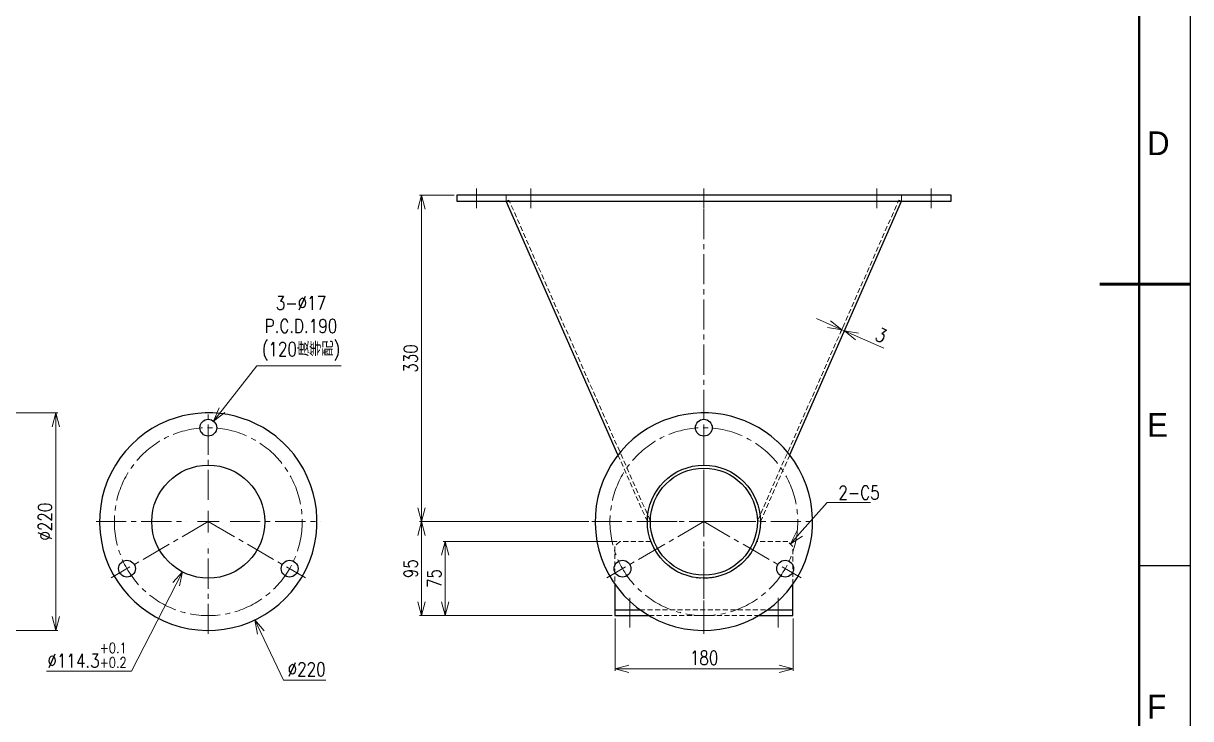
# Model space of a CAD drawing. Header units: millimetres. Extents: x 0 to 7035, y -19 to 2390.
# Drawn here: x 5855 to 7035, y 700 to 1403 of the extents above; entities that cross this region are included whole.
import ezdxf
from ezdxf import colors
from ezdxf.entities.mleader import LeaderData, LeaderLine
from ezdxf.enums import TextEntityAlignment as Align
from ezdxf.math import Vec2, Vec3

# ---------------------------------------------------------------- set-up
doc = ezdxf.new("R2010")
doc.units = ezdxf.units.MM
doc.header["$LTSCALE"] = 1.6
doc.header["$PDMODE"] = 99
doc.header["$PDSIZE"] = 1
doc.linetypes.add('CENTER2', pattern=[28.575000000000003, 19.05, -3.175, 3.175, -3.175])
doc.linetypes.add('HIDDEN2', pattern=[4.7624999999999975, 3.174999999999999, -1.587499999999999])
for name, color, linetype, lineweight in [('03_かくれ線', 6, 'HIDDEN2', 13), ('04_中心線', 1, 'CENTER2', 9), ('07_寸法線', 3, 'Continuous', 9), ('99_図枠', 7, 'Continuous', 40)]:
    doc.layers.add(name, color=color, linetype=linetype, lineweight=lineweight)
doc.styles.add('寸法用', font='simplex.shx', dxfattribs={"width": 0.8, "bigfont": '@extfont2.shx'})
doc.styles.add('表題用', font='MS PGothic.ttf')
doc.dimstyles.new('機械製図用', dxfattribs={"dimtxt": 3.5, "dimasz": 3.5, "dimexe": 2, "dimexo": 0, "dimgap": 1.199999999999999, "dimtad": 1, "dimdsep": 46, "dimtxsty": '寸法用', "dimblk": 'OPEN30', "dimcen": 0, "dimclrd": 256, "dimclre": 256, "dimclrt": 7, "dimazin": 2, "dimtm": 1e-09, "dimtfac": 0.75, "dimtmove": 0, "dimatfit": 3, "dimldrblk": 'OPEN30', "dimfxl": 1, "dimlwd": -1, "dimlwe": -1, "dimarcsym": 0})
doc.dimstyles.new('機械製図用$3', dxfattribs={"dimtxt": 3.5, "dimasz": 3.5, "dimexe": 2, "dimexo": 0, "dimgap": 1.199999999999999, "dimtad": 1, "dimtih": 1, "dimtoh": 1, "dimdsep": 46, "dimtxsty": '寸法用', "dimblk": 'OPEN30', "dimcen": 0, "dimsd1": 1, "dimclrd": 256, "dimclre": 256, "dimclrt": 7, "dimazin": 2, "dimtm": 1e-09, "dimtfac": 0.75, "dimtofl": 0, "dimtmove": 0, "dimatfit": 3, "dimldrblk": 'OPEN30', "dimfxl": 1, "dimlwd": -1, "dimlwe": -1, "dimarcsym": 0})

# ---------------------------------------------------------------- blocks, each defined once
blk = doc.blocks.new('*U224')
at = {"layer": '04_中心線', "color": 0, "linetype": 'CENTER2', "transparency": 16777216}
for p, q in [((0, 11.4299999999992), (0, 333.5000000000109)), ((-60.649999999996, 0), (-11.4299999999992, 0)), ((11.4299999999992, 0), (60.649999999996, 0)), ((0, -60.649999999996), (0, -11.4299999999992))]:
    blk.add_line(p, q, dxfattribs=at)
at = {"layer": '04_中心線', "color": 0, "linetype": 'Continuous', "transparency": 16777216}
for p, q in [((-5.7149999999996, 0), (5.7149999999996, 0)), ((0, -5.7149999999996), (0, 5.7149999999996))]:
    blk.add_line(p, q, dxfattribs=at)
blk = doc.blocks.new('*U225')
at = {"layer": '04_中心線', "color": 0, "linetype": 'CENTER2', "transparency": 16777216}
for p, q in [((0, 22), (0, 113.5)), ((-113.5, 0), (-22, 0)), ((22, 0), (113.5, 0)), ((0, -113.5), (0, -22))]:
    blk.add_line(p, q, dxfattribs=at)
at = {"layer": '04_中心線', "color": 0, "linetype": 'Continuous', "transparency": 16777216}
for p, q in [((-11, 0), (11, 0)), ((0, -11), (0, 11))]:
    blk.add_line(p, q, dxfattribs=at)
blk = doc.blocks.new('_Open30')
at = {"color": 0, "linetype": 'ByBlock', "lineweight": -2}
for p, q in [((-1, 0.26794919), (0, 0)), ((0, 0), (-1, -0.26794919)), ((0, 0), (-1, 0))]:
    blk.add_line(p, q, dxfattribs=at)
blk = doc.blocks.new('*D227')
at = {"layer": '07_寸法線', "transparency": 16777216}
for p, q in [((6426.438474269566, 898.9511491513899), (6255.365345352748, 898.9511491513898)), ((6257.365345352748, 884.9511491513898), (6257.365345352748, 817.95144703203)), ((6450.176376009473, 803.9514470320302), (6255.365345352748, 803.95144703203))]:
    blk.add_line(p, q, dxfattribs=at)
at = {"layer": 'Defpoints', "color": 0, "transparency": 16777216}
for p in [(6429.438474269566, 898.9511491513899), (6257.365345352748, 803.95144703203), (6453.176376009473, 803.9514470320302)]:
    blk.add_point(p, dxfattribs=at)
at = {"layer": '07_寸法線', "transparency": 16777216, "xscale": 14, "yscale": 14, "zscale": 14}
for p, rotation in [((6257.365345352748, 898.9511491513898), 90), ((6257.365345352748, 803.95144703203), 270)]:
    blk.add_blockref('_Open30', p, dxfattribs=dict(at, rotation=rotation))
at = {"layer": '07_寸法線', "color": 7, "transparency": 16777216, "insert": (6246.365345352746, 851.451298091708), "char_height": 14, "attachment_point": 5, "rotation": 90, "style": '寸法用'}
blk.add_mtext('95', dxfattribs=at)
blk = doc.blocks.new('*D226')
at = {"layer": '07_寸法線', "transparency": 16777216}
for p, q in [((6290.176376011372, 1228.951447031668), (6255.365345352617, 1228.951447031668)), ((6257.365345352617, 912.9511491513898), (6257.365345352617, 1214.951447031668)), ((6426.438474269566, 898.9511491513899), (6255.365345352617, 898.9511491513898))]:
    blk.add_line(p, q, dxfattribs=at)
at = {"layer": 'Defpoints', "color": 0, "transparency": 16777216}
for p in [(6257.365345352617, 1228.951447031668), (6293.176376011372, 1228.951447031668), (6429.438474269566, 898.9511491513899)]:
    blk.add_point(p, dxfattribs=at)
at = {"layer": '07_寸法線', "transparency": 16777216, "xscale": 14, "yscale": 14, "zscale": 14}
for p, rotation in [((6257.365345352617, 1228.951447031668), 90), ((6257.365345352617, 898.9511491513898), 270)]:
    blk.add_blockref('_Open30', p, dxfattribs=dict(at, rotation=rotation))
at = {"layer": '07_寸法線', "color": 7, "transparency": 16777216, "insert": (6246.365345352615, 1063.951298091527), "char_height": 14, "attachment_point": 5, "rotation": 90, "style": '寸法用'}
blk.add_mtext('330', dxfattribs=at)
blk = doc.blocks.new('*D229')
at = {"layer": '07_寸法線', "transparency": 16777216}
for p, q in [((6453.176376014324, 800.9514470320637), (6453.176376014324, 748.200951602953)), ((6633.176376011003, 800.9514470320637), (6633.176376011003, 748.200951602953)), ((6467.176376014324, 750.200951602953), (6619.176376011003, 750.200951602953))]:
    blk.add_line(p, q, dxfattribs=at)
at = {"layer": 'Defpoints', "color": 0, "transparency": 16777216}
for p in [(6453.176376014324, 803.9514470320637), (6633.176376011003, 803.9514470320637), (6633.176376011003, 750.200951602953)]:
    blk.add_point(p, dxfattribs=at)
at = {"layer": '07_寸法線', "transparency": 16777216, "xscale": 14, "yscale": 14, "zscale": 14, "rotation": 180}
blk.add_blockref('_Open30', (6453.176376014324, 750.200951602953), dxfattribs=at)
at = {"layer": '07_寸法線', "transparency": 16777216, "xscale": 14, "yscale": 14, "zscale": 14}
blk.add_blockref('_Open30', (6633.176376011003, 750.200951602953), dxfattribs=at)
at = {"layer": '07_寸法線', "color": 7, "transparency": 16777216, "insert": (6543.176376012663, 761.200951602953), "char_height": 14, "attachment_point": 5, "style": '寸法用'}
blk.add_mtext('180', dxfattribs=at)
blk = doc.blocks.new('*D228')
at = {"layer": '07_寸法線', "transparency": 16777216}
for p, q in [((6455.176376014328, 878.9514470320642), (6279.332893286246, 878.951447032064)), ((6281.332893286246, 864.951447032064), (6281.332893286246, 817.951447032064)), ((6450.176376014328, 803.9514470320642), (6279.332893286246, 803.951447032064))]:
    blk.add_line(p, q, dxfattribs=at)
at = {"layer": 'Defpoints', "color": 0, "transparency": 16777216}
for p in [(6458.176376014328, 878.9514470320642), (6281.332893286246, 803.951447032064), (6453.176376014328, 803.9514470320642)]:
    blk.add_point(p, dxfattribs=at)
at = {"layer": '07_寸法線', "transparency": 16777216, "xscale": 14, "yscale": 14, "zscale": 14}
for p, rotation in [((6281.332893286246, 878.951447032064), 90), ((6281.332893286246, 803.951447032064), 270)]:
    blk.add_blockref('_Open30', p, dxfattribs=dict(at, rotation=rotation))
at = {"layer": '07_寸法線', "color": 7, "transparency": 16777216, "insert": (6270.332893286244, 841.4514470320621), "char_height": 14, "attachment_point": 5, "rotation": 90, "style": '寸法用'}
blk.add_mtext('75', dxfattribs=at)
blk = doc.blocks.new('*U230')
at = {"layer": '04_中心線', "color": 0, "linetype": 'CENTER2', "transparency": 16777216}
for p, q in [((0, 22), (0, 113.5)), ((-113.5, 0), (-22, 0)), ((22, 0), (113.5, 0)), ((0, -113.5), (0, -22))]:
    blk.add_line(p, q, dxfattribs=at)
at = {"layer": '04_中心線', "color": 0, "linetype": 'Continuous', "transparency": 16777216}
for p, q in [((-11, 0), (11, 0)), ((0, -11), (0, 11))]:
    blk.add_line(p, q, dxfattribs=at)
blk = doc.blocks.new('*D247')
at = {"layer": '07_寸法線', "transparency": 16777216}
for p, q in [((5790.098918688157, 1008.951149145333), (5889.448909276807, 1008.951149145333)), ((5887.448909276807, 994.9511491453327), (5887.448909276807, 802.9511491453327)), ((5790.098918688149, 788.9511491453327), (5889.448909276807, 788.9511491453328))]:
    blk.add_line(p, q, dxfattribs=at)
at = {"layer": 'Defpoints', "color": 0, "transparency": 16777216}
for p in [(5787.098918688157, 1008.951149145333), (5787.098918688149, 788.9511491453327), (5887.448909276807, 788.9511491453327)]:
    blk.add_point(p, dxfattribs=at)
at = {"layer": '07_寸法線', "transparency": 16777216, "xscale": 14, "yscale": 14, "zscale": 14}
for p, rotation in [((5887.448909276807, 1008.951149145333), 90), ((5887.448909276807, 788.9511491453327), 270)]:
    blk.add_blockref('_Open30', p, dxfattribs=dict(at, rotation=rotation))
at = {"layer": '07_寸法線', "color": 7, "transparency": 16777216, "insert": (5876.448909276806, 898.9511491453309), "char_height": 14, "attachment_point": 5, "rotation": 90, "style": '寸法用'}
blk.add_mtext('%%C220', dxfattribs=at)
blk = doc.blocks.new('*D249')
at = {"layer": '07_寸法線', "transparency": 16777216}
for p, q in [((5963.926708197194, 747.6857411794922), (6009.105331086105, 835.6593315428631)), ((5878.060041530525, 747.6857411794922), (5963.926708197194, 747.6857411794922))]:
    blk.add_line(p, q, dxfattribs=at)
at = {"layer": 'Defpoints', "color": 0, "transparency": 16777216}
for p in [(6067.716447254041, 949.7892008214476), (6015.5009322268, 848.1130974812909)]:
    blk.add_point(p, dxfattribs=at)
at = {"layer": '07_寸法線', "transparency": 16777216, "xscale": 14, "yscale": 14, "zscale": 14, "rotation": 62.81734516369021}
blk.add_blockref('_Open30', (6015.5009322268, 848.1130974812909), dxfattribs=at)
at = {"layer": '07_寸法線', "color": 7, "transparency": 16777216, "insert": (5918.993374863859, 763.9357411794931), "char_height": 14, "attachment_point": 5, "style": '寸法用'}
blk.add_mtext('∅114.3{\\H10.5;\\S+0.1^ +0.2;}', dxfattribs=at)
blk = doc.blocks.new('*D250')
at = {"layer": '07_寸法線', "transparency": 16777216}
for p, q in [((6117.585885565319, 738.6907099243865), (6094.728142639941, 786.9050705780867)), ((6160.552552231984, 738.690709924386), (6117.585885565319, 738.6907099243865))]:
    blk.add_line(p, q, dxfattribs=at)
at = {"layer": 'Defpoints', "color": 0, "transparency": 16777216}
for p in [(5994.486594426315, 998.3468640148042), (6088.730785054511, 799.5554342879757)]:
    blk.add_point(p, dxfattribs=at)
at = {"layer": '07_寸法線', "transparency": 16777216, "xscale": 14, "yscale": 14, "zscale": 14, "rotation": 115.3649649601224}
blk.add_blockref('_Open30', (6088.730785054511, 799.5554342879757), dxfattribs=at)
at = {"layer": '07_寸法線', "color": 7, "transparency": 16777216, "insert": (6141.085885565319, 749.6907099243849), "char_height": 14, "attachment_point": 5, "style": '寸法用'}
blk.add_mtext('∅220', dxfattribs=at)
blk = doc.blocks.new('*D251')
at = {"layer": '07_寸法線', "transparency": 16777216}
for p, q in [((6090.650709228274, 1056.464604400164), (6055.496417311138, 1011.653720233616)), ((6176.03737589494, 1056.464604400163), (6090.650709228274, 1056.464604400164))]:
    blk.add_line(p, q, dxfattribs=at)
at = {"layer": 'Defpoints', "color": 0, "transparency": 16777216}
for p in [(6046.855164600463, 1000.638787115787), (6036.362214880358, 987.263511186994)]:
    blk.add_point(p, dxfattribs=at)
at = {"layer": '07_寸法線', "transparency": 16777216, "xscale": 14, "yscale": 14, "zscale": 14, "rotation": 231.8856944891885}
blk.add_blockref('_Open30', (6046.855164600463, 1000.638787115787), dxfattribs=at)
at = {"layer": '07_寸法線', "color": 7, "transparency": 16777216, "insert": (6135.344042561606, 1094.464604400164), "char_height": 14, "attachment_point": 5, "style": '寸法用'}
blk.add_mtext('3-∅17\\PP.C.D.190\\P(120度等配)', dxfattribs=at)
blk = doc.blocks.new('*D272')
at = {"layer": '07_寸法線', "transparency": 16777216}
for p, q in [((6669.585492524028, 1098.717481376761), (6656.775312377164, 1104.365426543356)), ((6681.285302339527, 1090.551090376332), (6683.202521980406, 1094.899561945431)), ((6682.395672670893, 1093.069536210165), (6685.140706542536, 1091.859264331882)), ((6684.030336211171, 1089.340818498049), (6685.94755585205, 1093.689290067148)), ((6697.950886689401, 1086.211319165286), (6724.913265855659, 1074.323739338452))]:
    blk.add_line(p, q, dxfattribs=at)
at = {"layer": 'Defpoints', "color": 0, "transparency": 16777216}
for p in [(6679.6716037205, 1086.891038905799), (6685.140706542536, 1091.859264331882), (6682.416637592143, 1085.680767027516)]:
    blk.add_point(p, dxfattribs=at)
at = {"layer": '07_寸法線', "transparency": 16777216, "xscale": 14, "yscale": 14, "zscale": 14}
for p, rotation in [((6682.395672670893, 1093.069536210165), 336.2075544896061), ((6685.140706542536, 1091.859264331882), 156.207554489606)]:
    blk.add_blockref('_Open30', p, dxfattribs=dict(at, rotation=rotation))
at = {"layer": '07_寸法線', "color": 7, "transparency": 16777216, "insert": (6722.274837548288, 1087.508698212536), "char_height": 14, "attachment_point": 5, "rotation": 336.207554489606, "style": '寸法用'}
blk.add_mtext('3', dxfattribs=at)

msp = doc.modelspace()

# ---------------------------------------------------------------- linework, layer by layer
at = {"color": 0}
msp.add_line((6456.047129517396, 966.4040567394568), (6342.938471191417, 1222.94732098753), dxfattribs=at)
for p, q in [((6629.828736410744, 966.4054433817582), (6742.938471191952, 1222.951149151176)), ((6452.938474270815, 809.9511491514077), (6478.293285755824, 809.9511491514077)), ((6607.583656627046, 809.9511491514077), (6632.938474270813, 809.9511491514077))]:
    msp.add_line(p, q)
msp.add_lwpolyline([(6292.938471191494, 1222.951149151393), (6792.938471191494, 1222.951149151393), (6792.938471191494, 1228.951149151393), (6292.938471191494, 1228.951149151393)], close=True, dxfattribs=at)
for points in [[(6452.938474270815, 835.7055915659803), (6452.938474270813, 803.9511491514077), (6487.485788659345, 803.9511491514077)], [(6598.391153723525, 803.9511491514077), (6632.938474270813, 803.9511491514077), (6632.938474270815, 835.7056003300504)]]:
    msp.add_lwpolyline(points)
for centre, radius in [((6041.608689740409, 993.9511491513895), 8.5), ((6542.938474269562, 993.9511491513895), 8.5), ((6041.608689740415, 898.9511491513922), 57.15), ((6542.938471191443, 898.9511491513822), 57.149999999996), ((6542.938474269567, 898.9511491513922), 57.15), ((6542.938471191443, 898.9511491513877), 54.14999999998963), ((5959.336276380887, 851.4511491513895), 8.5), ((6123.881103099931, 851.4511491513895), 8.5), ((6460.66606091004, 851.4511491513895), 8.5), ((6625.210887629084, 851.4511491513895), 8.5)]:
    msp.add_circle(centre, radius)
for centre, start, end in [((6041.608689740409, 898.9511491513895), 47.5857931581262, 111.7980928578713), ((6542.938474269562, 898.9511491513895), 47.58579315812517, 111.7980928578727), ((6041.608689740409, 898.9511491513895), 111.7091953481988, 47.72209023879906), ((6542.938474269562, 898.9511491513895), 111.7091953481981, 47.72209023879917)]:
    msp.add_arc(centre, 110, start, end)
at = {"layer": '03_かくれ線'}
for p, q in [((6342.938471191515, 1228.951149151393), (6342.938471191515, 1222.951149151393)), ((6742.938471191515, 1228.951149151393), (6742.938471191515, 1222.951149151393)), ((6485.788471190648, 898.9511491510539), (6456.048205972127, 966.40544338174)), ((6600.088471192237, 898.9511491510657), (6629.828736410744, 966.4054433817582)), ((6478.293285755824, 809.9511491514077), (6607.583656627046, 809.9511491514077)), ((6487.485788659345, 803.9511491514077), (6598.391153723525, 803.9511491514077))]:
    msp.add_line(p, q, dxfattribs=at)
for points in [[(6485.78847119139, 898.9473209875359), (6488.533505062682, 900.1575928656639), (6345.683505062683, 1224.157592865658), (6342.938471191392, 1222.94732098753)], [(6600.088471191499, 898.9511491513822), (6597.343437320207, 900.1614210295102), (6740.193437320206, 1224.161421029505), (6742.938471191497, 1222.951149151377)]]:
    msp.add_lwpolyline(points, dxfattribs=at)
msp.add_lwpolyline([(6632.938474270815, 835.7056003300495), (6632.938474270815, 873.951149151354), (6627.938474270815, 878.951149151354), (6596.474653625197, 878.9511491513531, -0.6939232580121876), (6489.402294913907, 878.9511491514077), (6457.938474270815, 878.951149151354), (6452.938474270815, 873.951149151354), (6452.938474270815, 835.7055915659803)], format="xyb", dxfattribs=at)
at = {"layer": '04_中心線'}
for p, q in [((6312.938471192228, 1235.918668888426), (6312.938471192228, 1215.797406180207)), ((6367.938471191399, 1235.918668890934), (6367.938471191399, 1215.797406182715)), ((6542.938471191443, 1235.918668890934), (6542.938471191443, 1215.797406182715)), ((6717.938471191443, 1235.91866889093), (6717.938471191443, 1215.79740618271)), ((6772.938471192228, 1235.918668888426), (6772.938471192228, 1215.797406180207)), ((6041.608689740409, 898.9511491513895), (5943.314806410875, 842.2011491513895)), ((6041.608689740409, 898.9511491513895), (6139.902573069943, 842.2011491513895)), ((6542.938474269562, 898.9511491513895), (6444.644590940028, 842.2011491513895)), ((6542.938474269562, 898.9511491513895), (6641.232357599096, 842.2011491513895)), ((6542.938474271674, 854.6791587991356), (6542.938459271954, 791.9674623988631)), ((6467.938459270814, 821.9674623992814), (6467.938459270814, 791.9674623992814)), ((6617.938474270813, 821.9674623992814), (6617.938474270813, 791.9674623992814))]:
    msp.add_line(p, q, dxfattribs=at)
for centre in [(6041.608689740409, 898.9511491513895), (6542.938474269562, 898.9511491513895)]:
    msp.add_circle(centre, 95, dxfattribs=at)
at = {"layer": '99_図枠', "lineweight": 53}
msp.add_line((7035.366582043353, 1139.17374580966), (6943.357355808967, 1139.17374580966), dxfattribs=at)
at = {"layer": '99_図枠', "lineweight": 25}
msp.add_line((7035.366582043353, 854.3221822905582), (6983.361367215225, 854.3221822905582), dxfattribs=at)
at = {"layer": '99_図枠'}
msp.add_lwpolyline([(3968.659067639808, 51.77270656139831), (6983.361367215225, 51.77270656139831), (6983.361367215225, 2226.574785057912), (3968.659067639808, 2226.574785057912)], close=True, dxfattribs=at)
at = {"layer": 'Defpoints'}
msp.add_lwpolyline([(3812.803439188015, -1.126752522395691e-07), (7035.366582043353, -1.126752522395691e-07), (7035.366582043353, 2278.579999886042), (3812.803439188015, 2278.579999886042)], close=True, dxfattribs=at)

# ---------------------------------------------------------------- block references
at = {"layer": '04_中心線', "linetype": 'CENTER2'}
for name, p in [('*U224', (6542.938471191443, 898.9511491513822)), ('*U230', (6041.608689740409, 898.9511491513895)), ('*U225', (6542.938474269562, 898.9511491513895))]:
    msp.add_blockref(name, p, dxfattribs=at)

# ---------------------------------------------------------------- texts
at = {"layer": '99_図枠', "lineweight": 13, "style": '表題用'}
for s, p in [('D', (6991.362169496474, 1281.599527569202)), ('E', (6991.362169496474, 996.7479640501062)), ('F', (6991.362169496474, 711.8964005310083))]:
    msp.add_text(s, height=24.0024068437533, dxfattribs=at).set_placement(p, align=Align.MIDDLE_LEFT)

# ---------------------------------------------------------------- dimensions: what is measured, and where the dimension line sits
at = {"layer": '07_寸法線'}
for base, p1, p2, picture, middle in [((6257.365345352617, 1228.951447031668), (6429.438474269562, 898.9511491513895), (6293.176376011368, 1228.951447031667), '*D226', (6246.365345352615, 1063.951298091527)), ((6257.365345352748, 803.95144703203), (6429.438474269562, 898.9511491513895), (6453.176376009469, 803.9514470320297), '*D227', (6246.365345352746, 851.451298091708)), ((6281.332893286246, 803.951447032064), (6458.176376014324, 878.9514470320637), (6453.176376014324, 803.9514470320637), '*D228', (6270.332893286244, 841.4514470320621))]:
    dim = msp.add_linear_dim(base=base, p1=p1, p2=p2, angle=90, dimstyle='機械製図用', override={"dimtxt": 14, "dimasz": 14, "dimexo": 3, "dimgap": 4}, dxfattribs=at)
    dim.commit()
    dim.dimension.update_dxf_attribs({"geometry": picture, "text_midpoint": middle})
dim = msp.add_diameter_dim_2p(p1=(6036.362214880358, 987.263511186994), p2=(6046.855164600463, 1000.638787115787), text='3-<>\\PP.C.D.190\\P(120度等配)', dimstyle='機械製図用$3', override={"dimtxt": 14, "dimasz": 14, "dimgap": 4}, dxfattribs=at)
dim.commit()
dim.dimension.update_dxf_attribs({"geometry": '*D251', "text_midpoint": (6135.344042561606, 1056.464604400164), "dimtype": 163})
dim = msp.add_aligned_dim(p1=(6679.6716037205, 1086.8910389058), p2=(6682.416637592143, 1085.680767027517), distance=6.752361111976877, dimstyle='機械製図用', override={"dimtxt": 14, "dimasz": 14, "dimexo": 4, "dimgap": 4}, dxfattribs=at)
dim.commit()
dim.dimension.update_dxf_attribs({"geometry": '*D272', "text_midpoint": (6722.274837548288, 1087.508698212536)})
dim = msp.add_linear_dim(base=(5887.448909276807, 788.9511491453327), p1=(5787.098918688155, 1008.951149145332), p2=(5787.098918688147, 788.9511491453322), angle=90, text='%%C<>', dimstyle='機械製図用', override={"dimtxt": 14, "dimasz": 14, "dimexo": 3, "dimgap": 4}, dxfattribs=at)
dim.commit()
dim.dimension.update_dxf_attribs({"geometry": '*D247', "text_midpoint": (5876.448909276806, 898.9511491453309)})
for p1, p2, override, picture, middle in [((5994.486594426315, 998.3468640148042), (6088.730785054511, 799.5554342879757), {"dimtxt": 14, "dimasz": 14, "dimgap": 4}, '*D250', (6141.085885565319, 738.6907099243849)), ((6067.716447254041, 949.7892008214476), (6015.5009322268, 848.1130974812909), {"dimtxt": 14, "dimasz": 14, "dimgap": 4, "dimtol": 1, "dimtp": 0.1, "dimtm": -0.2}, '*D249', (5918.993374863859, 747.6857411794931))]:
    dim = msp.add_diameter_dim_2p(p1=p1, p2=p2, dimstyle='機械製図用$3', override=override, dxfattribs=at)
    dim.commit()
    dim.dimension.update_dxf_attribs({"geometry": picture, "text_midpoint": middle, "dimtype": 163})
dim = msp.add_linear_dim(base=(6633.176376011003, 750.200951602953), p1=(6453.176376014324, 803.9514470320637), p2=(6633.176376011003, 803.9514470320637), dimstyle='機械製図用', override={"dimtxt": 14, "dimasz": 14, "dimexo": 3, "dimgap": 4}, dxfattribs=at)
dim.commit()
dim.dimension.update_dxf_attribs({"geometry": '*D229', "text_midpoint": (6543.176376012663, 761.200951602953)})

# ---------------------------------------------------------------- leaders
ml = msp.add_multileader_mtext('Standard', dxfattribs=at)
ml.set_content('2-C5', color=7, style='寸法用')
ml.set_leader_properties(color=256, linetype='ByLayer', lineweight=-1)
ml.set_arrow_properties(name='OPEN30')
ml.build(insert=Vec2(0, 0))
ml.multileader.update_dxf_attribs({"has_dogleg": 0, "text_left_attachment_type": 6, "text_right_attachment_type": 6, "arrow_head_size": 14})
ctx = ml.context
ctx.base_point, ctx.char_height, ctx.arrow_head_size, ctx.landing_gap_size, ctx.plane_origin = Vec3(6667.819773027168, 918.4720974779266), 14, 14, 11.2, Vec3(6907.02203956518, 636.4287695299709)
ctx.left_attachment, ctx.right_attachment = 6, 6
notes = []
notes.append((ctx, [(0, (1, 1, 0), (6623.019773027168, 918.4720974779266), (1, 0), 44.8, [(0, [(6630.438474270815, 876.451149151354)], 0, [])])]))
ctx.mtext.insert, ctx.mtext.width, ctx.mtext.defined_height, ctx.mtext.line_spacing_factor, ctx.mtext.flow_direction = Vec3(6679.019773027168, 935.2720974779265), 41.99289372442036, 17.692928269002, 3, 5
for ctx, leaders in notes:
    for number, flags, end, landing, length, lines in leaders:
        leader = LeaderData()
        leader.index, (leader.has_last_leader_line, leader.has_dogleg_vector, leader.attachment_direction) = number, flags
        leader.last_leader_point, leader.dogleg_vector, leader.dogleg_length = Vec3(end), Vec3(landing), length
        for number, points, colour, breaks in lines:
            line = LeaderLine()
            line.index, line.vertices, line.color, line.breaks = number, Vec3.list(points), colors.encode_raw_color(colour), breaks
            leader.lines.append(line)
        ctx.leaders.append(leader)

doc.saveas('drawing.dxf')
